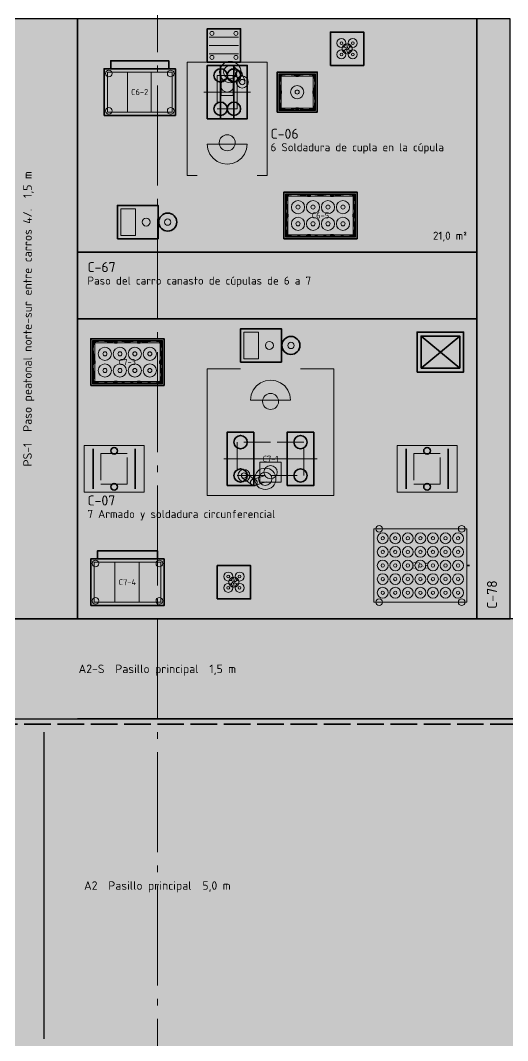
# Model space of a CAD drawing. Header units: millimetres. Extents: x 0 to 1189, y 0 to 841.
# Drawn here: x 442.4 to 515.6, y 356.8 to 509.8 of the extents above; entities that cross this region are included whole.
import ezdxf
from ezdxf.enums import TextEntityAlignment as Align

# ---------------------------------------------------------------- set-up
doc = ezdxf.new("R2010")
doc.units = ezdxf.units.MM
doc.linetypes.add('IRAM-E-TRAZOS', pattern=[5, 4, -1])
doc.linetypes.add('IRAM-F-TRAZO-PUNTO', pattern=[20, 15, -2, 1, -2])
for name, color, linetype, lineweight, true_color in [('A-AREA-TRABAJO', 30, 'CONTINUOUS', 13, 0xeb963c), ('A-DEFENSA', 2, 'CONTINUOUS', 35, 0xe6b400), ('A-DEM-RO', 1, 'CONTINUOUS', 35, 0xd21e1e), ('A-EQUIPO', 30, 'CONTINUOUS', 35, 0xe67800), ('A-PASILLO', 2, 'IRAM-E-TRAZOS', 35, 0xd7a500), ('A-SENDA', 2, 'CONTINUOUS', 25, 0xd7a500)]:
    doc.layers.add(name, color=color, linetype=linetype, lineweight=lineweight, true_color=true_color)
for name, color, linetype, lineweight in [('A-COLUMNA', 7, 'CONTINUOUS', 50), ('A-EJE', 1, 'IRAM-F-TRAZO-PUNTO', 18), ('A-EQUIPO-FINO', 8, 'CONTINUOUS', 13), ('A-EQUIPO-OCULTO', 8, 'IRAM-E-TRAZOS', 13), ('A-EQUIPO-RELLENO', 9, 'CONTINUOUS', 13), ('A-OPERARIO', 6, 'CONTINUOUS', 18), ('A-RELLENO', 9, 'CONTINUOUS', 13), ('A-SECTOR', 1, 'CONTINUOUS', 25), ('A-SECTOR-TXT', 1, 'CONTINUOUS', 25), ('A-TEXTO', 7, 'CONTINUOUS', 18)]:
    doc.layers.add(name, color=color, linetype=linetype, lineweight=lineweight)
doc.styles.add('ISO3098', font='isocpeur.ttf')

msp = doc.modelspace()

# ---------------------------------------------------------------- hatches: boundary and pattern name
at = {"layer": 'A-COLUMNA', "true_color": 0x000000}
h = msp.add_hatch(color=7, dxfattribs=at)
h.dxf.hatch_style = 1
h.paths.add_polyline_path([(461, 403), (465, 403), (465, 407), (461, 407)])
at = {"layer": 'A-EQUIPO-RELLENO', "true_color": 0xeeeeee}
h = msp.add_hatch(color=7, dxfattribs=at)
h.dxf.hatch_style = 1
h.paths.add_polyline_path([(470.5, 503.5), (475.5, 503.5), (475.5, 508.5), (470.5, 508.5)])
at = {"layer": 'A-EQUIPO-RELLENO', "true_color": 0xe6e6dc}
h = msp.add_hatch(color=7, dxfattribs=at)
h.dxf.hatch_style = 1
h.paths.add_polyline_path([(489, 503), (494, 503), (494, 508), (489, 508)])
at = {"layer": 'A-EQUIPO-RELLENO', "true_color": 0xeeeeee}
h = msp.add_hatch(color=7, dxfattribs=at)
h.dxf.hatch_style = 1
h.paths.add_polyline_path([(455, 495.5), (465.7, 495.5), (465.7, 502.5), (455, 502.5)])
at = {"layer": 'A-EQUIPO-RELLENO', "true_color": 0xcdd0d4}
h = msp.add_hatch(color=7, dxfattribs=at)
h.dxf.hatch_style = 1
h.paths.add_polyline_path([(470.5, 495), (474.5, 495), (474.5, 503), (470.5, 503)])
h = msp.add_hatch(color=7, dxfattribs=at)
h.dxf.hatch_style = 1
h.paths.add_polyline_path([(472.5, 495), (476.5, 495), (476.5, 503), (472.5, 503)])
at = {"layer": 'A-EQUIPO-RELLENO', "true_color": 0xf5f5f5}
h = msp.add_hatch(color=7, dxfattribs=at)
h.dxf.hatch_style = 1
h.paths.add_polyline_path([(481, 496), (487, 496), (487, 502), (481, 502)])
at = {"layer": 'A-EQUIPO-RELLENO', "true_color": 0xeeeeee}
h = msp.add_hatch(color=7, dxfattribs=at)
h.dxf.hatch_style = 1
h.paths.add_polyline_path([(472.6, 498.5), (474.4, 498.5), (474.4, 501.5), (472.6, 501.5)])
at = {"layer": 'A-EQUIPO-RELLENO', "true_color": 0x969ba0}
h = msp.add_hatch(color=7, dxfattribs=at)
h.dxf.hatch_style = 1
h.paths.add_polyline_path([(481.24, 501.34), (481.66, 501.34), (481.66, 501.76), (481.24, 501.76)])
h = msp.add_hatch(color=7, dxfattribs=at)
h.dxf.hatch_style = 1
h.paths.add_polyline_path([(481.24, 501.34), (481.66, 501.34), (481.66, 501.76), (481.24, 501.76)])
h = msp.add_hatch(color=7, dxfattribs=at)
h.dxf.hatch_style = 1
h.paths.add_polyline_path([(483.79, 501.34), (484.21, 501.34), (484.21, 501.76), (483.79, 501.76)])
h = msp.add_hatch(color=7, dxfattribs=at)
h.dxf.hatch_style = 1
h.paths.add_polyline_path([(486.34, 501.34), (486.76, 501.34), (486.76, 501.76), (486.34, 501.76)])
h = msp.add_hatch(color=7, dxfattribs=at)
h.dxf.hatch_style = 1
h.paths.add_polyline_path([(486.34, 501.34), (486.76, 501.34), (486.76, 501.76), (486.34, 501.76)])
h = msp.add_hatch(color=7, dxfattribs=at)
h.dxf.hatch_style = 1
h.paths.add_polyline_path([(481.24, 498.79), (481.66, 498.79), (481.66, 499.21), (481.24, 499.21)])
h = msp.add_hatch(color=7, dxfattribs=at)
h.dxf.hatch_style = 1
h.paths.add_polyline_path([(486.34, 498.79), (486.76, 498.79), (486.76, 499.21), (486.34, 499.21)])
h = msp.add_hatch(color=7, dxfattribs=at)
h.dxf.hatch_style = 1
h.paths.add_polyline_path([(481.24, 496.24), (481.66, 496.24), (481.66, 496.66), (481.24, 496.66)])
h = msp.add_hatch(color=7, dxfattribs=at)
h.dxf.hatch_style = 1
h.paths.add_polyline_path([(481.24, 496.24), (481.66, 496.24), (481.66, 496.66), (481.24, 496.66)])
h = msp.add_hatch(color=7, dxfattribs=at)
h.dxf.hatch_style = 1
h.paths.add_polyline_path([(483.79, 496.24), (484.21, 496.24), (484.21, 496.66), (483.79, 496.66)])
h = msp.add_hatch(color=7, dxfattribs=at)
h.dxf.hatch_style = 1
h.paths.add_polyline_path([(486.34, 496.24), (486.76, 496.24), (486.76, 496.66), (486.34, 496.66)])
h = msp.add_hatch(color=7, dxfattribs=at)
h.dxf.hatch_style = 1
h.paths.add_polyline_path([(486.34, 496.24), (486.76, 496.24), (486.76, 496.66), (486.34, 496.66)])
at = {"layer": 'A-EQUIPO-RELLENO', "true_color": 0xfae1f5}
h = msp.add_hatch(color=7, dxfattribs=at)
h.dxf.hatch_style = 1
h.paths.add_polyline_path([(470.5, 491.2), (470.602, 490.424), (470.902, 489.7), (471.379, 489.079), (472, 488.602), (472.724, 488.302), (473.5, 488.2), (474.276, 488.302), (475, 488.602), (475.621, 489.079), (476.098, 489.7), (476.398, 490.424), (476.5, 491.2), (470.5, 491.2)])
at = {"layer": 'A-EQUIPO-RELLENO', "true_color": 0xffffff}
h = msp.add_hatch(color=7, dxfattribs=at)
h.dxf.hatch_style = 1
h.paths.add_polyline_path([(474.7, 491.4), (474.659, 491.711), (474.539, 492), (474.349, 492.249), (474.1, 492.439), (473.811, 492.559), (473.5, 492.6), (473.189, 492.559), (472.9, 492.439), (472.651, 492.249), (472.461, 492), (472.341, 491.711), (472.3, 491.4), (472.341, 491.089), (472.461, 490.8), (472.651, 490.551), (472.9, 490.361), (473.189, 490.241), (473.5, 490.2), (473.811, 490.241), (474.1, 490.361), (474.349, 490.551), (474.539, 490.8), (474.659, 491.089)])
at = {"layer": 'A-EQUIPO-RELLENO', "true_color": 0xf5f5f5}
h = msp.add_hatch(color=7, dxfattribs=at)
h.dxf.hatch_style = 1
h.paths.add_polyline_path([(482, 477), (493, 477), (493, 484), (482, 484)])
at = {"layer": 'A-EQUIPO-RELLENO', "true_color": 0x969ba0}
h = msp.add_hatch(color=7, dxfattribs=at)
h.dxf.hatch_style = 1
h.paths.add_polyline_path([(482.24, 483.34), (482.66, 483.34), (482.66, 483.76), (482.24, 483.76)])
h = msp.add_hatch(color=7, dxfattribs=at)
h.dxf.hatch_style = 1
h.paths.add_polyline_path([(482.24, 483.34), (482.66, 483.34), (482.66, 483.76), (482.24, 483.76)])
h = msp.add_hatch(color=7, dxfattribs=at)
h.dxf.hatch_style = 1
h.paths.add_polyline_path([(485.557, 483.34), (485.977, 483.34), (485.977, 483.76), (485.557, 483.76)])
h = msp.add_hatch(color=7, dxfattribs=at)
h.dxf.hatch_style = 1
h.paths.add_polyline_path([(489.023, 483.34), (489.443, 483.34), (489.443, 483.76), (489.023, 483.76)])
h = msp.add_hatch(color=7, dxfattribs=at)
h.dxf.hatch_style = 1
h.paths.add_polyline_path([(492.34, 483.34), (492.76, 483.34), (492.76, 483.76), (492.34, 483.76)])
h = msp.add_hatch(color=7, dxfattribs=at)
h.dxf.hatch_style = 1
h.paths.add_polyline_path([(492.34, 483.34), (492.76, 483.34), (492.76, 483.76), (492.34, 483.76)])
at = {"layer": 'A-EQUIPO-RELLENO', "true_color": 0xd7e1eb}
h = msp.add_hatch(color=7, dxfattribs=at)
h.dxf.hatch_style = 1
h.paths.add_polyline_path([(457, 477), (463.12, 477), (463.12, 482), (457, 482)])
at = {"layer": 'A-EQUIPO-RELLENO', "true_color": 0xbed2be}
h = msp.add_hatch(color=7, dxfattribs=at)
h.dxf.hatch_style = 1
h.paths.add_polyline_path([(465.91, 479.5), (465.864, 479.849), (465.729, 480.175), (465.515, 480.455), (465.235, 480.669), (464.909, 480.804), (464.56, 480.85), (464.211, 480.804), (463.885, 480.669), (463.605, 480.455), (463.391, 480.175), (463.256, 479.849), (463.21, 479.5), (463.256, 479.151), (463.391, 478.825), (463.605, 478.545), (463.885, 478.331), (464.211, 478.196), (464.56, 478.15), (464.909, 478.196), (465.235, 478.331), (465.515, 478.545), (465.729, 478.825), (465.864, 479.151)])
at = {"layer": 'A-EQUIPO-RELLENO', "true_color": 0x969ba0}
h = msp.add_hatch(color=7, dxfattribs=at)
h.dxf.hatch_style = 1
h.paths.add_polyline_path([(482.24, 480.29), (482.66, 480.29), (482.66, 480.71), (482.24, 480.71)])
h = msp.add_hatch(color=7, dxfattribs=at)
h.dxf.hatch_style = 1
h.paths.add_polyline_path([(492.34, 480.29), (492.76, 480.29), (492.76, 480.71), (492.34, 480.71)])
h = msp.add_hatch(color=7, dxfattribs=at)
h.dxf.hatch_style = 1
h.paths.add_polyline_path([(482.24, 477.24), (482.66, 477.24), (482.66, 477.66), (482.24, 477.66)])
h = msp.add_hatch(color=7, dxfattribs=at)
h.dxf.hatch_style = 1
h.paths.add_polyline_path([(482.24, 477.24), (482.66, 477.24), (482.66, 477.66), (482.24, 477.66)])
h = msp.add_hatch(color=7, dxfattribs=at)
h.dxf.hatch_style = 1
h.paths.add_polyline_path([(485.557, 477.24), (485.977, 477.24), (485.977, 477.66), (485.557, 477.66)])
h = msp.add_hatch(color=7, dxfattribs=at)
h.dxf.hatch_style = 1
h.paths.add_polyline_path([(489.023, 477.24), (489.443, 477.24), (489.443, 477.66), (489.023, 477.66)])
h = msp.add_hatch(color=7, dxfattribs=at)
h.dxf.hatch_style = 1
h.paths.add_polyline_path([(492.34, 477.24), (492.76, 477.24), (492.76, 477.66), (492.34, 477.66)])
h = msp.add_hatch(color=7, dxfattribs=at)
h.dxf.hatch_style = 1
h.paths.add_polyline_path([(492.34, 477.24), (492.76, 477.24), (492.76, 477.66), (492.34, 477.66)])
at = {"layer": 'A-EQUIPO-RELLENO', "true_color": 0xd7e1eb}
h = msp.add_hatch(color=7, dxfattribs=at)
h.dxf.hatch_style = 1
h.paths.add_polyline_path([(475.5, 458.5), (481.62, 458.5), (481.62, 463.5), (475.5, 463.5)])
at = {"layer": 'A-EQUIPO-RELLENO', "true_color": 0xbed2be}
h = msp.add_hatch(color=7, dxfattribs=at)
h.dxf.hatch_style = 1
h.paths.add_polyline_path([(484.41, 461), (484.364, 461.349), (484.229, 461.675), (484.015, 461.955), (483.735, 462.169), (483.409, 462.304), (483.06, 462.35), (482.711, 462.304), (482.385, 462.169), (482.105, 461.955), (481.891, 461.675), (481.756, 461.349), (481.71, 461), (481.756, 460.651), (481.891, 460.325), (482.105, 460.045), (482.385, 459.831), (482.711, 459.696), (483.06, 459.65), (483.409, 459.696), (483.735, 459.831), (484.015, 460.045), (484.229, 460.325), (484.364, 460.651)])
at = {"layer": 'A-EQUIPO-RELLENO', "true_color": 0xf5f5f5}
h = msp.add_hatch(color=7, dxfattribs=at)
h.dxf.hatch_style = 1
h.paths.add_polyline_path([(453, 455), (464, 455), (464, 462), (453, 462)])
at = {"layer": 'A-EQUIPO-RELLENO', "true_color": 0x969ba0}
h = msp.add_hatch(color=7, dxfattribs=at)
h.dxf.hatch_style = 1
h.paths.add_polyline_path([(453.24, 461.34), (453.66, 461.34), (453.66, 461.76), (453.24, 461.76)])
h = msp.add_hatch(color=7, dxfattribs=at)
h.dxf.hatch_style = 1
h.paths.add_polyline_path([(453.24, 461.34), (453.66, 461.34), (453.66, 461.76), (453.24, 461.76)])
h = msp.add_hatch(color=7, dxfattribs=at)
h.dxf.hatch_style = 1
h.paths.add_polyline_path([(456.557, 461.34), (456.977, 461.34), (456.977, 461.76), (456.557, 461.76)])
h = msp.add_hatch(color=7, dxfattribs=at)
h.dxf.hatch_style = 1
h.paths.add_polyline_path([(460.023, 461.34), (460.443, 461.34), (460.443, 461.76), (460.023, 461.76)])
h = msp.add_hatch(color=7, dxfattribs=at)
h.dxf.hatch_style = 1
h.paths.add_polyline_path([(463.34, 461.34), (463.76, 461.34), (463.76, 461.76), (463.34, 461.76)])
h = msp.add_hatch(color=7, dxfattribs=at)
h.dxf.hatch_style = 1
h.paths.add_polyline_path([(463.34, 461.34), (463.76, 461.34), (463.76, 461.76), (463.34, 461.76)])
h = msp.add_hatch(color=7, dxfattribs=at)
h.dxf.hatch_style = 1
h.paths.add_polyline_path([(453.24, 458.29), (453.66, 458.29), (453.66, 458.71), (453.24, 458.71)])
h = msp.add_hatch(color=7, dxfattribs=at)
h.dxf.hatch_style = 1
h.paths.add_polyline_path([(463.34, 458.29), (463.76, 458.29), (463.76, 458.71), (463.34, 458.71)])
h = msp.add_hatch(color=7, dxfattribs=at)
h.dxf.hatch_style = 1
h.paths.add_polyline_path([(453.24, 455.24), (453.66, 455.24), (453.66, 455.66), (453.24, 455.66)])
h = msp.add_hatch(color=7, dxfattribs=at)
h.dxf.hatch_style = 1
h.paths.add_polyline_path([(453.24, 455.24), (453.66, 455.24), (453.66, 455.66), (453.24, 455.66)])
h = msp.add_hatch(color=7, dxfattribs=at)
h.dxf.hatch_style = 1
h.paths.add_polyline_path([(456.557, 455.24), (456.977, 455.24), (456.977, 455.66), (456.557, 455.66)])
h = msp.add_hatch(color=7, dxfattribs=at)
h.dxf.hatch_style = 1
h.paths.add_polyline_path([(460.023, 455.24), (460.443, 455.24), (460.443, 455.66), (460.023, 455.66)])
h = msp.add_hatch(color=7, dxfattribs=at)
h.dxf.hatch_style = 1
h.paths.add_polyline_path([(463.34, 455.24), (463.76, 455.24), (463.76, 455.66), (463.34, 455.66)])
h = msp.add_hatch(color=7, dxfattribs=at)
h.dxf.hatch_style = 1
h.paths.add_polyline_path([(463.34, 455.24), (463.76, 455.24), (463.76, 455.66), (463.34, 455.66)])
at = {"layer": 'A-EQUIPO-RELLENO', "true_color": 0xfae1f5}
h = msp.add_hatch(color=7, dxfattribs=at)
h.dxf.hatch_style = 1
h.paths.add_polyline_path([(483, 452.8), (482.898, 453.576), (482.598, 454.3), (482.121, 454.921), (481.5, 455.398), (480.776, 455.698), (480, 455.8), (479.224, 455.698), (478.5, 455.398), (477.879, 454.921), (477.402, 454.3), (477.102, 453.576), (477, 452.8), (483, 452.8)])
at = {"layer": 'A-EQUIPO-RELLENO', "true_color": 0xffffff}
h = msp.add_hatch(color=7, dxfattribs=at)
h.dxf.hatch_style = 1
h.paths.add_polyline_path([(478.8, 452.6), (478.841, 452.289), (478.961, 452), (479.151, 451.751), (479.4, 451.561), (479.689, 451.441), (480, 451.4), (480.311, 451.441), (480.6, 451.561), (480.849, 451.751), (481.039, 452), (481.159, 452.289), (481.2, 452.6), (481.159, 452.911), (481.039, 453.2), (480.849, 453.449), (480.6, 453.639), (480.311, 453.759), (480, 453.8), (479.689, 453.759), (479.4, 453.639), (479.151, 453.449), (478.961, 453.2), (478.841, 452.911)])
at = {"layer": 'A-EQUIPO-RELLENO', "true_color": 0xcdd0d4}
h = msp.add_hatch(color=7, dxfattribs=at)
h.dxf.hatch_style = 1
h.paths.add_polyline_path([(477.5, 448), (473.5, 448), (473.5, 440), (477.5, 440)])
h = msp.add_hatch(color=7, dxfattribs=at)
h.dxf.hatch_style = 1
h.paths.add_polyline_path([(486.5, 448), (482.5, 448), (482.5, 440), (486.5, 440)])
h = msp.add_hatch(color=7, dxfattribs=at)
h.dxf.hatch_style = 1
h.paths.add_polyline_path([(461, 439), (461, 446), (452, 446), (452, 439)])
h = msp.add_hatch(color=7, dxfattribs=at)
h.dxf.hatch_style = 1
h.paths.add_polyline_path([(499, 446), (499, 439), (508, 439), (508, 446)])
at = {"layer": 'A-EQUIPO-RELLENO', "true_color": 0xeeeeee}
h = msp.add_hatch(color=7, dxfattribs=at)
h.dxf.hatch_style = 1
h.paths.add_polyline_path([(481.6, 443.5), (478.4, 443.5), (478.4, 440.5), (481.6, 440.5)])
h = msp.add_hatch(color=7, dxfattribs=at)
h.dxf.hatch_style = 1
h.paths.add_polyline_path([(495.5, 422.5), (509.5, 422.5), (509.5, 433.5), (495.5, 433.5)])
h = msp.add_hatch(color=7, dxfattribs=at)
h.dxf.hatch_style = 1
h.paths.add_polyline_path([(453, 422), (464, 422), (464, 429), (453, 429)])
at = {"layer": 'A-EQUIPO-RELLENO', "true_color": 0xe6e6dc}
h = msp.add_hatch(color=7, dxfattribs=at)
h.dxf.hatch_style = 1
h.paths.add_polyline_path([(472, 423), (477, 423), (477, 428), (472, 428)])
at = {"layer": 'A-RELLENO', "true_color": 0xfff4b4}
h = msp.add_hatch(color=7, dxfattribs=at)
h.dxf.hatch_style = 1
h.paths.add_polyline_path([(436, 420), (451, 420), (451, 510), (436, 510)])
at = {"layer": 'A-RELLENO', "true_color": 0xf8d9c0}
h = msp.add_hatch(color=7, dxfattribs=at)
h.dxf.hatch_style = 1
h.paths.add_polyline_path([(451, 475), (511, 475), (511, 510), (451, 510)])
h = msp.add_hatch(color=7, dxfattribs=at)
h.dxf.hatch_style = 1
h.paths.add_polyline_path([(511, 420), (516, 420), (516, 510), (511, 510)])
h = msp.add_hatch(color=7, dxfattribs=at)
h.dxf.hatch_style = 1
h.paths.add_polyline_path([(451, 465), (511, 465), (511, 475), (451, 475)])
h = msp.add_hatch(color=7, dxfattribs=at)
h.dxf.hatch_style = 1
h.paths.add_polyline_path([(451, 420), (511, 420), (511, 465), (451, 465)])
at = {"layer": 'A-RELLENO', "true_color": 0xfff4b4}
h = msp.add_hatch(color=7, dxfattribs=at)
h.dxf.hatch_style = 1
h.paths.add_polyline_path([(83, 405), (843, 405), (843, 420), (83, 420)])
at = {"layer": 'A-RELLENO', "true_color": 0xe2e2e2}
h = msp.add_hatch(color=7, dxfattribs=at)
h.dxf.hatch_style = 1
h.paths.add_polyline_path([(83, 355), (843, 355), (843, 405), (83, 405)])

# ---------------------------------------------------------------- linework, layer by layer
at = {"layer": 'A-AREA-TRABAJO'}
for p, q in [((467.5, 486.5), (469, 486.5)), ((478, 486.5), (479.5, 486.5)), ((475.5, 457.5), (470.5, 457.5)), ((489.5, 457.5), (484.5, 457.5))]:
    msp.add_line(p, q, dxfattribs=at)
for points in [[(467.5, 486.5), (467.5, 503.5), (479.5, 503.5), (479.5, 486.5)], [(489.5, 457.5), (489.5, 438.5), (470.5, 438.5), (470.5, 457.5)]]:
    msp.add_lwpolyline(points, dxfattribs=at)
at = {"layer": 'A-DEFENSA'}
msp.add_line((451, 405), (615, 405), dxfattribs=at)
at = {"layer": 'A-DEM-RO'}
for p, q in [((502.6, 457.6), (508.4, 462.4)), ((502.6, 462.4), (508.4, 457.6))]:
    msp.add_line(p, q, dxfattribs=at)
for points in [[(502, 457), (509, 457), (509, 463), (502, 463)], [(502.6, 457.6), (508.4, 457.6), (508.4, 462.4), (502.6, 462.4)]]:
    msp.add_lwpolyline(points, close=True, dxfattribs=at)
at = {"layer": 'A-EJE'}
for p, q in [((463, 185), (463, 696)), ((470, 499), (477, 499)), ((487, 444), (473, 444)), ((48, 405), (878, 405))]:
    msp.add_line(p, q, dxfattribs=at)
at = {"layer": 'A-EQUIPO'}
for p, q in [((453.35, 439.5), (453.35, 445.5)), ((459.65, 439.5), (459.65, 445.5)), ((500.35, 445.5), (500.35, 439.5)), ((506.65, 445.5), (506.65, 439.5)), ((509.5, 428), (509.9, 428))]:
    msp.add_line(p, q, dxfattribs=at)
for points in [[(470.5, 503.5), (475.5, 503.5), (475.5, 508.5), (470.5, 508.5)], [(489, 503), (494, 503), (494, 508), (489, 508)], [(455, 495.5), (465.7, 495.5), (465.7, 502.5), (455, 502.5)], [(470.5, 495), (474.5, 495), (474.5, 503), (470.5, 503)], [(472.5, 495), (476.5, 495), (476.5, 503), (472.5, 503)], [(481, 496), (487, 496), (487, 502), (481, 502)], [(481.3, 496.3), (486.7, 496.3), (486.7, 501.7), (481.3, 501.7)], [(482, 477), (493, 477), (493, 484), (482, 484)], [(482.3, 477.3), (492.7, 477.3), (492.7, 483.7), (482.3, 483.7)], [(457, 477), (463.12, 477), (463.12, 482), (457, 482)], [(475.5, 458.5), (481.62, 458.5), (481.62, 463.5), (475.5, 463.5)], [(453, 455), (464, 455), (464, 462), (453, 462)], [(453.3, 455.3), (463.7, 455.3), (463.7, 461.7), (453.3, 461.7)], [(477.5, 448), (473.5, 448), (473.5, 440), (477.5, 440)], [(486.5, 448), (482.5, 448), (482.5, 440), (486.5, 440)], [(453, 422), (464, 422), (464, 429), (453, 429)], [(472, 423), (477, 423), (477, 428), (472, 428)]]:
    msp.add_lwpolyline(points, close=True, dxfattribs=at)
for points in [[(456, 502.5), (456, 503.7), (464.7, 503.7), (464.7, 502.5)], [(454, 429), (454, 430.2), (463, 430.2), (463, 429)]]:
    msp.add_lwpolyline(points, dxfattribs=at)
for centre, radius in [((472.5, 501.5), 1), ((474.5, 501.5), 1), ((472.5, 496.5), 1), ((474.5, 496.5), 1), ((464.56, 479.5), 1.35), ((483.06, 461), 1.35), ((475.5, 446.5), 1), ((484.5, 446.5), 1), ((456.5, 445.2), 0.5), ((503.5, 445.2), 0.5), ((475.5, 441.5), 1), ((484.5, 441.5), 1), ((456.5, 439.8), 0.5), ((503.5, 439.8), 0.5)]:
    msp.add_circle(centre, radius, dxfattribs=at)
at = {"layer": 'A-EQUIPO-FINO'}
for p, q in [((470.8, 507.25), (475.2, 507.25)), ((470.8, 506), (475.2, 506)), ((470.8, 504.75), (475.2, 504.75)), ((458.531, 496), (458.531, 502)), ((462.062, 496), (462.062, 502)), ((456.63, 422.5), (456.63, 428.5)), ((460.26, 422.5), (460.26, 428.5))]:
    msp.add_line(p, q, dxfattribs=at)
for points in [[(491.425, 505.63), (490.922, 505.769)], [(491.35, 505.5), (490.978, 505.134)], [(491.425, 505.37), (491.556, 504.865)], [(491.575, 505.63), (491.444, 506.135)], [(491.575, 505.37), (492.078, 505.231)], [(491.65, 505.5), (492.022, 505.866)], [(486.7, 501.475), (485.35, 501.625), (484, 501.475), (482.65, 501.625), (481.3, 501.475)], [(481.525, 501.7), (481.375, 500.35), (481.525, 499), (481.375, 497.65), (481.525, 496.3)], [(486.475, 496.3), (486.625, 497.65), (486.475, 499), (486.625, 500.35), (486.475, 501.7)], [(481.3, 496.525), (482.65, 496.375), (484, 496.525), (485.35, 496.375), (486.7, 496.525)], [(492.7, 483.475), (491.4, 483.625), (490.1, 483.475), (488.8, 483.625), (487.5, 483.475), (486.2, 483.625), (484.9, 483.475), (483.6, 483.625), (482.3, 483.475)], [(482.525, 483.7), (482.375, 482.42), (482.525, 481.14), (482.375, 479.86), (482.525, 478.58), (482.375, 477.3)], [(492.475, 477.3), (492.625, 478.58), (492.475, 479.86), (492.625, 481.14), (492.475, 482.42), (492.625, 483.7)], [(482.3, 477.525), (483.6, 477.375), (484.9, 477.525), (486.2, 477.375), (487.5, 477.525), (488.8, 477.375), (490.1, 477.525), (491.4, 477.375), (492.7, 477.525)], [(463.7, 461.475), (462.4, 461.625), (461.1, 461.475), (459.8, 461.625), (458.5, 461.475), (457.2, 461.625), (455.9, 461.475), (454.6, 461.625), (453.3, 461.475)], [(453.525, 461.7), (453.375, 460.42), (453.525, 459.14), (453.375, 457.86), (453.525, 456.58), (453.375, 455.3)], [(463.475, 455.3), (463.625, 456.58), (463.475, 457.86), (463.625, 459.14), (463.475, 460.42), (463.625, 461.7)], [(453.3, 455.525), (454.6, 455.375), (455.9, 455.525), (457.2, 455.375), (458.5, 455.525), (459.8, 455.375), (461.1, 455.525), (462.4, 455.375), (463.7, 455.525)], [(474.425, 425.63), (473.922, 425.769)], [(474.35, 425.5), (473.978, 425.134)], [(474.425, 425.37), (474.556, 424.865)], [(474.575, 425.63), (474.444, 426.135)], [(474.575, 425.37), (475.078, 425.231)], [(474.65, 425.5), (475.022, 425.866)]]:
    msp.add_lwpolyline(points, dxfattribs=at)
for points in [[(455.5, 496), (465.2, 496), (465.2, 502), (455.5, 502)], [(472.6, 498.5), (474.4, 498.5), (474.4, 501.5), (472.6, 501.5)], [(481.24, 501.34), (481.66, 501.34), (481.66, 501.76), (481.24, 501.76)], [(481.24, 501.34), (481.66, 501.34), (481.66, 501.76), (481.24, 501.76)], [(481.6, 496.6), (486.4, 496.6), (486.4, 501.4), (481.6, 501.4)], [(483.79, 501.34), (484.21, 501.34), (484.21, 501.76), (483.79, 501.76)], [(486.34, 501.34), (486.76, 501.34), (486.76, 501.76), (486.34, 501.76)], [(486.34, 501.34), (486.76, 501.34), (486.76, 501.76), (486.34, 501.76)], [(481.24, 498.79), (481.66, 498.79), (481.66, 499.21), (481.24, 499.21)], [(486.34, 498.79), (486.76, 498.79), (486.76, 499.21), (486.34, 499.21)], [(481.24, 496.24), (481.66, 496.24), (481.66, 496.66), (481.24, 496.66)], [(481.24, 496.24), (481.66, 496.24), (481.66, 496.66), (481.24, 496.66)], [(483.79, 496.24), (484.21, 496.24), (484.21, 496.66), (483.79, 496.66)], [(486.34, 496.24), (486.76, 496.24), (486.76, 496.66), (486.34, 496.66)], [(486.34, 496.24), (486.76, 496.24), (486.76, 496.66), (486.34, 496.66)], [(482.24, 483.34), (482.66, 483.34), (482.66, 483.76), (482.24, 483.76)], [(482.24, 483.34), (482.66, 483.34), (482.66, 483.76), (482.24, 483.76)], [(485.557, 483.34), (485.977, 483.34), (485.977, 483.76), (485.557, 483.76)], [(489.023, 483.34), (489.443, 483.34), (489.443, 483.76), (489.023, 483.76)], [(492.34, 483.34), (492.76, 483.34), (492.76, 483.76), (492.34, 483.76)], [(492.34, 483.34), (492.76, 483.34), (492.76, 483.76), (492.34, 483.76)], [(482.6, 477.6), (492.4, 477.6), (492.4, 483.4), (482.6, 483.4)], [(457.5, 477.5), (459.7, 477.5), (459.7, 481.5), (457.5, 481.5)], [(482.24, 480.29), (482.66, 480.29), (482.66, 480.71), (482.24, 480.71)], [(492.34, 480.29), (492.76, 480.29), (492.76, 480.71), (492.34, 480.71)], [(482.24, 477.24), (482.66, 477.24), (482.66, 477.66), (482.24, 477.66)], [(482.24, 477.24), (482.66, 477.24), (482.66, 477.66), (482.24, 477.66)], [(485.557, 477.24), (485.977, 477.24), (485.977, 477.66), (485.557, 477.66)], [(489.023, 477.24), (489.443, 477.24), (489.443, 477.66), (489.023, 477.66)], [(492.34, 477.24), (492.76, 477.24), (492.76, 477.66), (492.34, 477.66)], [(492.34, 477.24), (492.76, 477.24), (492.76, 477.66), (492.34, 477.66)], [(476, 459), (478.2, 459), (478.2, 463), (476, 463)], [(453.24, 461.34), (453.66, 461.34), (453.66, 461.76), (453.24, 461.76)], [(453.24, 461.34), (453.66, 461.34), (453.66, 461.76), (453.24, 461.76)], [(453.6, 455.6), (463.4, 455.6), (463.4, 461.4), (453.6, 461.4)], [(456.557, 461.34), (456.977, 461.34), (456.977, 461.76), (456.557, 461.76)], [(460.023, 461.34), (460.443, 461.34), (460.443, 461.76), (460.023, 461.76)], [(463.34, 461.34), (463.76, 461.34), (463.76, 461.76), (463.34, 461.76)], [(463.34, 461.34), (463.76, 461.34), (463.76, 461.76), (463.34, 461.76)], [(453.24, 458.29), (453.66, 458.29), (453.66, 458.71), (453.24, 458.71)], [(463.34, 458.29), (463.76, 458.29), (463.76, 458.71), (463.34, 458.71)], [(453.24, 455.24), (453.66, 455.24), (453.66, 455.66), (453.24, 455.66)], [(453.24, 455.24), (453.66, 455.24), (453.66, 455.66), (453.24, 455.66)], [(456.557, 455.24), (456.977, 455.24), (456.977, 455.66), (456.557, 455.66)], [(460.023, 455.24), (460.443, 455.24), (460.443, 455.66), (460.023, 455.66)], [(463.34, 455.24), (463.76, 455.24), (463.76, 455.66), (463.34, 455.66)], [(463.34, 455.24), (463.76, 455.24), (463.76, 455.66), (463.34, 455.66)], [(461, 439), (461, 446), (452, 446), (452, 439)], [(499, 446), (499, 439), (508, 439), (508, 446)], [(481.6, 443.5), (478.4, 443.5), (478.4, 440.5), (481.6, 440.5)], [(495.5, 422.5), (509.5, 422.5), (509.5, 433.5), (495.5, 433.5)], [(453.5, 422.5), (463.5, 422.5), (463.5, 428.5), (453.5, 428.5)]]:
    msp.add_lwpolyline(points, close=True, dxfattribs=at)
for centre, radius in [((471.2, 507.8), 0.3), ((474.8, 507.8), 0.3), ((490.65, 506.35), 0.675), ((490.65, 506.35), 0.21), ((492.35, 506.35), 0.675), ((492.35, 506.35), 0.21), ((490.65, 504.65), 0.675), ((491.5, 505.5), 0.75), ((491.5, 505.5), 0.15), ((492.35, 504.65), 0.675), ((471.2, 504.2), 0.3), ((473.95, 502), 1.6), ((474.8, 504.2), 0.3), ((490.65, 504.65), 0.21), ((492.35, 504.65), 0.21), ((455.7, 501.8), 0.5), ((465, 501.8), 0.5), ((473.95, 502), 1), ((473.5, 500), 1), ((475.75, 500.5), 0.9), ((475.75, 500.5), 0.4), ((484, 499), 0.99), ((484, 499), 0.308), ((455.7, 496.2), 0.5), ((465, 496.2), 0.5), ((484.125, 481.75), 0.99), ((484.125, 481.75), 0.308), ((486.375, 481.75), 0.99), ((486.375, 481.75), 0.308), ((488.625, 481.75), 0.99), ((488.625, 481.75), 0.308), ((490.875, 481.75), 0.99), ((490.875, 481.75), 0.308), ((461.32, 479.5), 0.6), ((464.56, 479.5), 0.472), ((484.125, 479.25), 0.99), ((484.125, 479.25), 0.308), ((486.375, 479.25), 0.99), ((486.375, 479.25), 0.308), ((488.625, 479.25), 0.99), ((488.625, 479.25), 0.308), ((490.875, 479.25), 0.99), ((490.875, 479.25), 0.308), ((455.125, 459.75), 0.99), ((457.375, 459.75), 0.99), ((459.625, 459.75), 0.99), ((461.875, 459.75), 0.99), ((479.82, 461), 0.6), ((483.06, 461), 0.472), ((455.125, 459.75), 0.308), ((457.375, 459.75), 0.308), ((459.625, 459.75), 0.308), ((461.875, 459.75), 0.308), ((455.125, 457.25), 0.99), ((455.125, 457.25), 0.308), ((457.375, 457.25), 0.99), ((457.375, 457.25), 0.308), ((459.625, 457.25), 0.99), ((459.625, 457.25), 0.308), ((461.875, 457.25), 0.99), ((461.875, 457.25), 0.308), ((476, 441.5), 0.9), ((479.2, 441), 1.6), ((480, 442), 1), ((476, 441.5), 0.4), ((479.2, 441), 1), ((496.3, 433.5), 0.5), ((508.7, 433.5), 0.5), ((496.843, 432.08), 0.81), ((496.843, 432.08), 0.252), ((498.729, 432.08), 0.81), ((498.729, 432.08), 0.252), ((500.614, 432.08), 0.81), ((500.614, 432.08), 0.252), ((502.5, 432.08), 0.81), ((502.5, 432.08), 0.252), ((504.386, 432.08), 0.81), ((504.386, 432.08), 0.252), ((506.271, 432.08), 0.81), ((506.271, 432.08), 0.252), ((508.157, 432.08), 0.81), ((508.157, 432.08), 0.252), ((496.843, 430.04), 0.81), ((496.843, 430.04), 0.252), ((498.729, 430.04), 0.81), ((498.729, 430.04), 0.252), ((500.614, 430.04), 0.81), ((500.614, 430.04), 0.252), ((502.5, 430.04), 0.81), ((502.5, 430.04), 0.252), ((504.386, 430.04), 0.81), ((504.386, 430.04), 0.252), ((506.271, 430.04), 0.81), ((506.271, 430.04), 0.252), ((508.157, 430.04), 0.81), ((508.157, 430.04), 0.252), ((453.7, 428.3), 0.5), ((463.3, 428.3), 0.5), ((496.843, 428), 0.81), ((498.729, 428), 0.81), ((500.614, 428), 0.81), ((502.5, 428), 0.81), ((504.386, 428), 0.81), ((506.271, 428), 0.81), ((508.157, 428), 0.81), ((473.65, 426.35), 0.675), ((475.35, 426.35), 0.675), ((496.843, 428), 0.252), ((498.729, 428), 0.252), ((500.614, 428), 0.252), ((502.5, 428), 0.252), ((504.386, 428), 0.252), ((506.271, 428), 0.252), ((508.157, 428), 0.252), ((473.65, 426.35), 0.21), ((474.5, 425.5), 0.75), ((474.5, 425.5), 0.15), ((475.35, 426.35), 0.21), ((496.843, 425.96), 0.81), ((496.843, 425.96), 0.252), ((498.729, 425.96), 0.81), ((498.729, 425.96), 0.252), ((500.614, 425.96), 0.81), ((500.614, 425.96), 0.252), ((502.5, 425.96), 0.81), ((502.5, 425.96), 0.252), ((504.386, 425.96), 0.81), ((504.386, 425.96), 0.252), ((506.271, 425.96), 0.81), ((506.271, 425.96), 0.252), ((508.157, 425.96), 0.81), ((508.157, 425.96), 0.252), ((473.65, 424.65), 0.675), ((473.65, 424.65), 0.21), ((475.35, 424.65), 0.675), ((475.35, 424.65), 0.21), ((496.843, 423.92), 0.81), ((496.843, 423.92), 0.252), ((498.729, 423.92), 0.81), ((498.729, 423.92), 0.252), ((500.614, 423.92), 0.81), ((500.614, 423.92), 0.252), ((502.5, 423.92), 0.81), ((502.5, 423.92), 0.252), ((504.386, 423.92), 0.81), ((504.386, 423.92), 0.252), ((506.271, 423.92), 0.81), ((506.271, 423.92), 0.252), ((508.157, 423.92), 0.81), ((508.157, 423.92), 0.252), ((453.7, 422.7), 0.5), ((463.3, 422.7), 0.5), ((496.3, 422.5), 0.5), ((508.7, 422.5), 0.5)]:
    msp.add_circle(centre, radius, dxfattribs=at)
at = {"layer": 'A-EQUIPO-OCULTO'}
for p, q in [((475.328, 502.138), (474.053, 502.438)), ((476.162, 500.68), (475.637, 501.88)), ((475.122, 501.262), (473.847, 501.562)), ((475.338, 500.32), (474.813, 501.52)), ((475.739, 441.133), (477.214, 440.083)), ((476.261, 441.867), (477.736, 440.817)), ((477.338, 440.879), (479.063, 441.429)), ((477.612, 440.021), (479.337, 440.571))]:
    msp.add_line(p, q, dxfattribs=at)
for points in [[(472, 496.5), (475, 496.5), (475, 501.5), (472, 501.5)], [(485, 446.5), (475, 446.5), (475, 441.5), (485, 441.5)], [(458.48, 440.2), (458.48, 444.8), (454.52, 444.8), (454.52, 440.2)], [(501.52, 444.8), (501.52, 440.2), (505.48, 440.2), (505.48, 444.8)]]:
    msp.add_lwpolyline(points, close=True, dxfattribs=at)
for centre in [(475.225, 501.7), (477.475, 440.45)]:
    msp.add_circle(centre, 0.5, dxfattribs=at)
at = {"layer": 'A-OPERARIO'}
for points in [[(470.5, 491.2), (470.602, 490.424), (470.902, 489.7), (471.379, 489.079), (472, 488.602), (472.724, 488.302), (473.5, 488.2), (474.276, 488.302), (475, 488.602), (475.621, 489.079), (476.098, 489.7), (476.398, 490.424), (476.5, 491.2)], [(483, 452.8), (482.898, 453.576), (482.598, 454.3), (482.121, 454.921), (481.5, 455.398), (480.776, 455.698), (480, 455.8), (479.224, 455.698), (478.5, 455.398), (477.879, 454.921), (477.402, 454.3), (477.102, 453.576), (477, 452.8)]]:
    msp.add_lwpolyline(points, close=True, dxfattribs=at)
for centre in [(473.5, 491.4), (480, 452.6)]:
    msp.add_circle(centre, 1.2, dxfattribs=at)
at = {"layer": 'A-PASILLO'}
msp.add_line((83, 404.2), (843, 404.2), dxfattribs=at)
at = {"layer": 'A-SECTOR'}
for points in [[(451, 475), (511, 475), (511, 510), (451, 510)], [(511, 420), (516, 420), (516, 510), (511, 510)], [(451, 465), (511, 465), (511, 475), (451, 475)], [(451, 420), (511, 420), (511, 465), (451, 465)]]:
    msp.add_lwpolyline(points, close=True, dxfattribs=at)
at = {"layer": 'A-SENDA'}
msp.add_line((446, 357), (446, 403), dxfattribs=at)
for points in [[(436, 420), (451, 420), (451, 510), (436, 510)], [(83, 405), (843, 405), (843, 420), (83, 420)]]:
    msp.add_lwpolyline(points, close=True, dxfattribs=at)

# ---------------------------------------------------------------- texts
at = {"layer": 'A-SECTOR-TXT', "style": 'ISO3098'}
for s, height, p in [('C-06', 1.5, (480, 493.5)), ('6 Soldadura de cupla en la cúpula', 1.2, (480, 491.325)), ('C-67', 1.5, (452.5, 473.5)), ('Paso del carro canasto de cúpulas de 6 a 7', 1.2, (452.5, 471.325)), ('C-07', 1.5, (452.5, 438.5)), ('7 Armado y soldadura circunferencial', 1.2, (452.5, 436.325))]:
    msp.add_text(s, height=height, dxfattribs=at).set_placement(p, align=Align.TOP_LEFT)
msp.add_text('21,0 m²', height=1.2, dxfattribs=at).set_placement((509.5, 476.5), align=Align.BOTTOM_RIGHT)
msp.add_text('C-78', height=1.5, rotation=90, dxfattribs=at).set_placement((512.5, 421.5), align=Align.TOP_LEFT)
at = {"layer": 'A-TEXTO', "style": 'ISO3098'}
for s, height, p in [('C6-2', 0.9, (460.35, 499)), ('C6-5', 0.9, (487.5, 480.5)), ('C7-3', 0.9, (458.5, 458.5)), ('C7-1', 0.9, (480, 444)), ('C7-6', 0.9, (502.5, 428)), ('C7-4', 0.9, (458.5, 425.5)), ('A2-S  Pasillo principal  1,5 m', 1.275, (463, 412.5)), ('A2  Pasillo principal  5,0 m', 1.275, (463, 380))]:
    msp.add_text(s, height=height, dxfattribs=at).set_placement(p, align=Align.MIDDLE_CENTER)
msp.add_text('PS-1  Paso peatonal norte-sur entre carros 4/.  1,5 m', height=1.275, rotation=90, dxfattribs=at).set_placement((443.5, 465), align=Align.MIDDLE_CENTER)

doc.saveas('drawing.dxf')
